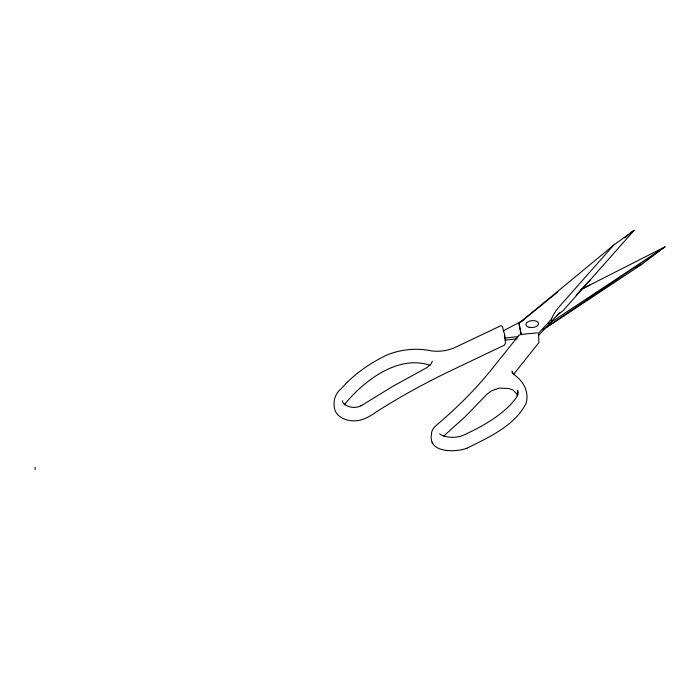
<?xml version="1.0" encoding="UTF-8"?>
<svg xmlns="http://www.w3.org/2000/svg" width="700" height="700" viewBox="0 0 700 700"><rect width="100%" height="100%" fill="white"/><g stroke="black" fill="none" stroke-linecap="round" stroke-linejoin="round"><path stroke-width="1.05" d="M432.355 361.217L430.789 364.341L426.825 367.631L392.945 386.26L361.602 405.475M513.852 374.01L538.878 342.632L538.597 333.97M344.102 405.011C362.95 381.491 397.74 354.296 430.001 365.304M518.577 335.729L492.1 368.777C476.035 388.868 456.96 407.881 436.074 425.539C433.536 427.665 431.436 430.701 431.471 434.131C427.761 453.416 455.91 452.392 466.97 448.219M538.475 335.493L551.565 321.44A81.252 44.135 -4.9 0 1 556.622 315.989L557.585 315.114A81.252 44.135 -4.9 0 1 562.879 310.879L634.043 230.414L613.751 245.044L559.396 306.504A91.525 49.718 -4.9 0 0 551.39 319.375L538.291 333.419M443.625 436.126L465.439 416.465L486.999 394.144L491.286 390.967L499.179 388.089L508.279 388.491L512.803 389.848L516.442 393.54L517.676 395.797M556.771 315.858L559.746 312.664M576.091 295.12L590.214 279.974M518.875 335.387L519.837 334.749M613.751 245.044L518.989 323.33L521.106 334.766M629.851 233.879L634.043 230.414L629.808 233.826M557.9 291.9L518.989 323.33L521.369 334.775M624.733 237.921L628.119 235.191M543.008 329.805L641.751 264.355L665 246.829L581.691 289.161M543.891 329.035L665 246.829L548.363 324.074M503.055 330.969L523.889 319.935M580.869 289.783L590.415 284.725M635.906 267.321L641.751 264.355M466.812 448.289C488.434 437.526 514.929 425.757 526.207 403.113C529.471 390.477 522.218 379.977 513.319 374.089L512.111 371.079L512.295 373.188M360.797 405.834L361.795 405.387M360.981 405.755C354.777 409.045 346.885 407.111 343.158 402.902L342.317 400.697M504.936 338.1L504.394 336.061L504.936 338.1L517.904 336.586M505.111 340.174L517.003 338.783M520.695 334.486L537.197 332.859M504.726 335.116L502.381 326.419L501.051 325.649L454.694 347.594C448.332 350.569 439.267 351.986 431.602 350.892C416.623 347.751 400.671 349.3 386.531 355.162C369.539 363.405 353.64 374.447 341.162 388.736C334.32 394.328 332.412 403.121 335.379 411.338C339.386 419.072 349.475 421.715 357.683 420.639C364.831 419.571 371.07 415.634 376.854 411.53C401.485 395.885 427.166 381.929 453.512 369.399L504.525 345.1L505.461 343.254L504.796 335.396M439.626 433.816C444.045 437.596 455.508 438.498 462.735 435.505C481.381 427.035 504.761 414.382 516.827 396.918L517.86 392.779L517.668 390.373L518.035 394.599M432.162 442.155L432.338 442.846M551.39 319.375L551.565 321.44M35 467.521L35.175 469.586M529.174 327.303A6.37 3.456 -4.9 0 0 538.589 323.627A6.37 3.456 -4.9 0 0 528.964 321.309A6.37 3.456 -4.9 0 0 529.174 327.303"/></g></svg>
